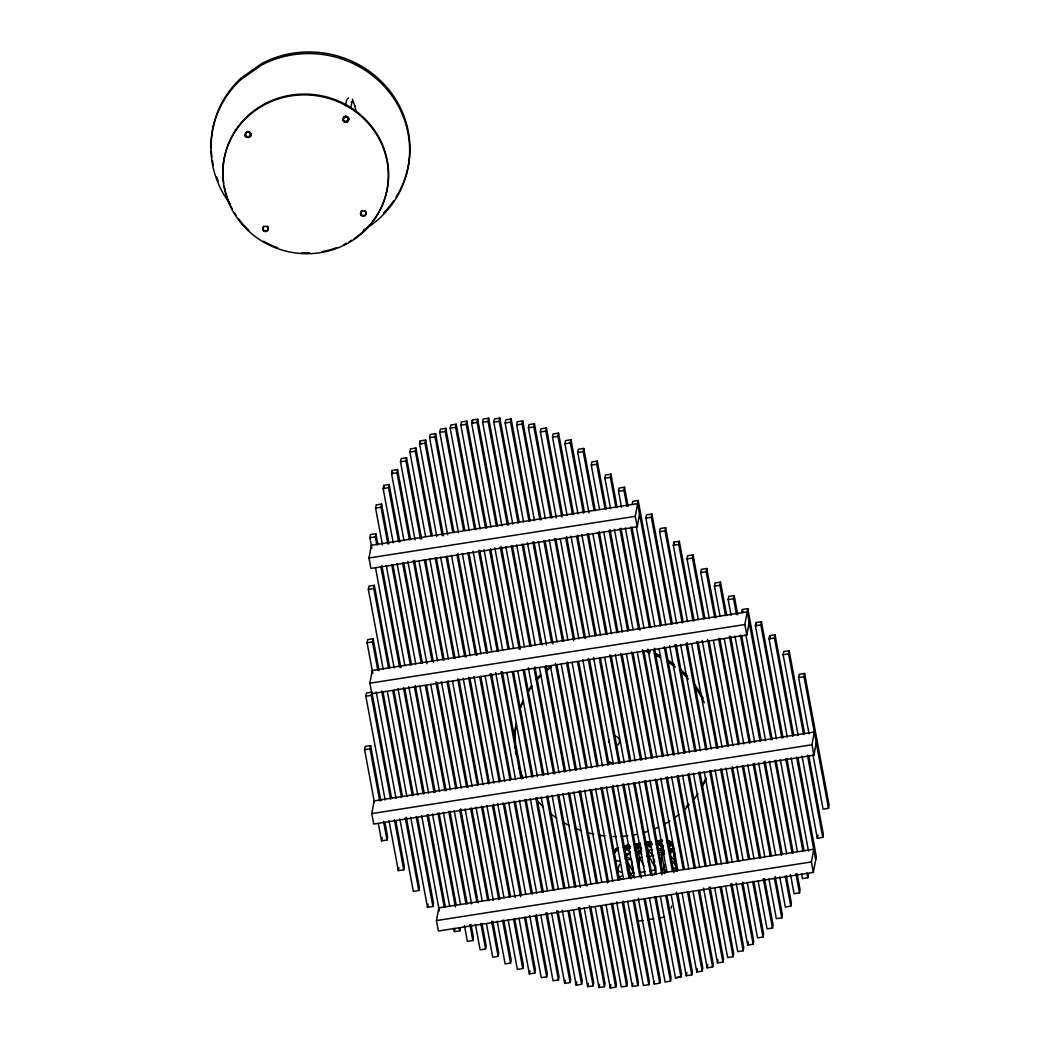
<?xml version="1.0" encoding="UTF-8"?>
<svg xmlns="http://www.w3.org/2000/svg" width="1040" height="1040" viewBox="0 0 1040 1040"><rect width="100%" height="100%" fill="white"/><g stroke="black" fill="none" stroke-linecap="round" stroke-linejoin="round"><path stroke-width="1.5" d="M614.198 853.255L615.394 849.68L618.553 847.899L614.627 851.045L618.124 848.302L614.731 851.474L614.224 854.646C611.754 851.838 620.464 845.754 615.641 849.667C611.689 860.21 614.835 847.704 617.656 848.224M667.277 840.45L670.566 841.893L672.711 845.507L676.767 871.208L672.711 845.507L670.566 841.893L667.277 840.45L670.969 842.244L672.776 845.754L676.793 870.961L674.778 858.13M660.855 863.187L661.96 854.477L664.248 851.63L661.973 849.446L663.299 846.404L656.747 842.517L662.376 841.048M661.947 849.355L663.299 846.404L661.947 849.355L664.248 851.63L661.947 849.355L657.813 849.238M615.641 849.823L618.124 848.302L614.731 851.474L617.773 850.408M674.102 855.127C673.036 850.07 673.868 841.009 666.679 840.554C678.236 844.519 673.14 861.718 676.65 871.078L675.467 864.11L676.065 868.413M614.302 853.502L615.641 849.667L614.627 851.045M672.165 844.181L672.776 846.326L670.449 842.101L667.407 840.814L670.969 842.426L672.802 846.014L673.751 851.448L670.059 853.151M638.482 866.905L639.574 858.026L637.585 847.145L635.037 845.884L640.393 844.272M624.858 854.126L625.716 848.939L629.902 846.222M648.349 862.433L649.324 856.505L647.205 845.65L649.012 843.7L652.106 843.232M672.802 847.197L671.931 843.531L672.776 845.754M247.455 132.301L248.326 131.482C258.414 138.229 237.887 139.867 247.598 131.508L245.193 134.654M245.674 133.367L245.83 132.574M245.44 136.006L245.375 134.55M246.168 132.86L246.311 132.067M245.83 136.591L245.596 135.2M246.766 132.496L246.922 131.703M246.363 137.059L245.986 135.798M247.013 137.384L246.519 136.266M247.715 137.553L250.692 135.057M250.692 135.174L249.028 131.638M248.43 137.527L248.573 136.734M249.522 132.769L249.665 131.976M249.119 137.332L249.262 136.539M250.055 133.237L250.198 132.444M249.73 136.968L249.873 136.175M250.445 133.822L250.588 133.029M250.211 136.461L250.354 135.668M250.666 134.485L250.809 133.692M343.044 120.042L344.123 116.766L343.044 120.042C344.227 124.787 351.078 120.731 348.023 117.143L348.517 119.886M345.488 105.833L346.528 100.373L348.426 97.851M343.499 118.066L343.642 117.273M343.265 120.705L343.187 119.249M343.655 121.29L343.408 119.912M344.188 121.771L343.798 120.497M343.98 117.572L346.138 116.194L347.867 117.949M344.825 122.096L344.331 120.965M345.28 117L346.138 116.194M345.527 122.252L348.504 119.756M346.242 122.226L346.398 121.433M347.334 117.468L347.49 116.675M346.931 122.031L347.087 121.238M347.542 121.667L347.685 120.874M348.257 118.534L348.413 117.741M348.023 121.16L348.179 120.367M348.361 120.562L348.621 118.391M350.701 107.965L352.118 101.413L351.286 102.57M371.878 548.262L369.915 537.706L370.5 534.521L375.934 533.676L378.001 544.83M382.408 544.739L375.583 508.105L376.168 504.92L381.602 504.075L389.012 543.881M639.548 514.085L637.208 526.812L370.929 568.451L368.979 557.999L371.319 545.272L637.598 503.633L660.387 626.106M393.224 542.763L383.136 488.54L383.721 485.355L389.155 484.51L399.828 541.905M376.818 544.791L375.349 536.848L375.934 533.676M387.842 543.894L381.017 507.247L381.602 504.075M383.175 669.084L368.342 589.355L368.914 586.183L374.348 585.325L389.74 667.992M398.658 541.918L388.57 487.682L389.155 484.51M404.027 540.696L391.547 473.616L392.119 470.444L397.553 469.586L410.605 539.669M388.609 668.239L373.776 588.51L374.348 585.325M409.461 539.851L396.981 472.771L397.553 469.586M372.801 673.452L367.094 642.785L367.679 639.6L373.113 638.755L379.041 670.618M415.038 539.786L400.517 461.76L401.102 458.588L406.536 457.73L421.655 538.98M377.845 670.514L372.528 641.927L373.113 638.755M420.472 538.928L405.951 460.915L406.536 457.73M425.594 536.432L409.89 452.036L410.475 448.851L415.909 448.006L432.237 535.704M385.164 800.046L365.846 696.202L366.431 693.03L371.865 692.172L371.28 695.357L390.598 799.188M749.151 622.284L746.824 634.998L371.852 693.641L369.915 683.189L372.242 670.462L747.214 611.832L771.03 739.804M431.028 535.587L415.324 451.178L415.909 448.006M436.774 536.406L419.601 444.067L420.186 440.882L425.62 440.037L443.443 535.834M374.322 801.84L364.598 749.632L365.183 746.447L370.617 745.602L380.861 800.657M442.208 535.561L425.035 443.209L425.62 440.037M379.756 800.982L370.032 748.787L370.617 745.602M447.655 534.742L429.585 437.645L430.17 434.46L435.604 433.615L454.012 532.571M452.79 532.298L435.019 436.787L435.604 433.615M458.471 532.753L439.79 432.354L440.375 429.169L445.809 428.324L464.789 530.374M371.8 813.592L374.14 800.878L814.32 732.043L811.98 744.757L813.93 755.209L373.75 824.044L371.8 813.592L811.98 744.757M463.606 530.309L445.224 431.496L445.809 428.324M469.222 530.439L450.203 428.207L450.788 425.022L456.222 424.177L475.826 529.581M474.656 529.594L455.637 427.349L456.222 424.177M384.969 822.692L387.595 836.849L387.01 840.021L381.576 840.879L382.161 837.694M480.129 528.931L460.824 425.178L461.409 421.993L466.843 421.148L486.72 528.008M485.563 528.086L466.258 424.32L466.843 421.148M490.971 527.072L471.653 423.254L472.225 420.069L477.672 419.224L497.562 526.175M496.405 526.227L477.087 422.396L477.672 419.224M395.759 820.625L404.326 866.606L403.741 869.791L398.307 870.636L398.892 867.464M501.93 525.863L482.638 422.227L483.223 419.042L488.657 418.197L508.534 525.031M507.364 525.005L488.072 421.382L488.657 418.197M512.798 524.173L493.805 422.136L494.39 418.964L499.824 418.106L519.142 521.924M518.232 523.315L499.252 421.291L499.824 418.106M399.867 818.948L413.335 891.345L418.782 890.5L419.354 887.315L406.315 817.206M523.588 522.028L505.154 423.02L505.739 419.835L511.173 418.99L530.179 521.131M529.022 521.183L510.588 422.162L511.173 418.99M417.534 817.427L433.511 903.279L432.926 906.451L427.492 907.309L428.077 904.124M534.508 520.624L516.698 424.918L517.283 421.746L522.717 420.888L541.138 519.883M539.942 519.779L522.132 424.073L522.717 420.888M436.449 920.582L438.789 907.868L813.748 849.225L811.421 861.939L813.358 872.391L438.399 931.034L436.449 920.582L811.421 861.939M545.35 518.778L528.424 427.804L529.009 424.619L534.443 423.774L551.954 517.946M550.784 517.92L533.858 426.946L534.443 423.774M556.361 517.881L540.384 431.964L540.956 428.779L546.39 427.934L562.718 515.671M561.795 517.036L545.818 431.106L546.39 427.934M460.408 927.602L459.823 930.774L454.389 931.632L454.974 928.447M567.086 515.359L552.526 437.151L553.111 433.979L558.545 433.121L573.677 514.436M572.52 514.514L557.96 436.306L558.545 433.121M464.425 925.418L467.389 941.356L472.823 940.498L473.408 937.326L471.029 924.573M578.006 513.929L564.941 443.781L565.526 440.596L570.96 439.751L584.337 511.615M583.44 513.084L570.375 442.936L570.96 439.751M475.436 924.521L480.155 949.858L485.589 949.013L486.174 945.828L482.027 923.533M588.991 512.889L577.746 452.452L578.331 449.28L583.765 448.422L595.348 510.705M594.126 510.445L583.18 451.607L583.765 448.422M486.473 923.728L492.713 957.216L498.147 956.371L498.719 953.186L492.791 921.323M599.573 509.626L591.279 465.101L591.864 461.916L597.298 461.071L606.203 508.937M605.007 508.781L596.713 464.256L597.298 461.071M497.185 921.154L505.141 963.911L510.575 963.066L511.16 959.881L503.737 920.01M610.545 508.508L604.903 478.179L605.488 474.994L610.922 474.149L617.149 507.598M615.979 507.663L610.337 477.334L610.922 474.149M508.157 920.049L517.335 969.384L522.769 968.539L523.354 965.354L514.748 919.048M525.59 917.215L535.392 969.878L534.807 973.063L529.373 973.908L529.958 970.736M621.491 507.195L618.527 491.257L619.099 488.085L624.533 487.227L628.095 506.363M626.925 506.35L623.961 490.412L624.533 487.227M632.164 504.491L632.749 501.306L638.183 500.461L661.375 625.053M529.672 915.421L541.255 977.665L546.689 976.82L547.274 973.635L536.289 914.641M637.208 526.812L635.271 516.347L638.183 500.461M540.839 915.33L553.02 980.772L558.454 979.927L559.026 976.742L547.144 912.86M665.756 624.923L645.879 518.102L646.464 514.917L651.898 514.072L672.347 623.935M557.947 910.793L570.713 979.381L570.128 982.566L564.694 983.411L565.279 980.226M671.19 624.065L651.313 517.244L651.898 514.072M569.153 910.884L582.218 981.123L581.633 984.295L576.199 985.153L576.784 981.968M676.741 623.792L659.607 531.713L660.179 528.528L665.626 527.683L683.15 621.881M682.175 622.947L665.041 530.855L665.626 527.683M579.735 907.699L593.684 982.644L593.099 985.829L587.665 986.674L588.25 983.489M687.531 621.725L673.322 545.324L673.907 542.139L679.341 541.294L694.148 620.919M692.965 620.88L678.756 544.466L679.341 541.294M590.759 906.815L605.02 983.476L604.435 986.648L599.001 987.506L599.586 984.321M698.321 619.606L687.037 558.935L687.622 555.75L693.056 554.905L704.899 618.592M601.757 905.762L616.304 983.97L615.719 987.155L610.285 988L610.87 984.815M703.755 618.761L692.471 558.077L693.056 554.905M709.332 618.618L700.752 572.546L701.337 569.361L706.771 568.516L715.949 617.825M605.917 904.423L621.27 986.947L626.704 986.102L627.289 982.917L612.443 903.084M714.766 617.76L706.186 571.688L706.771 568.516M623.246 901.043L638.391 982.449L637.806 985.634L632.372 986.479L632.957 983.307M720.109 616.447L714.467 586.157L715.052 582.972L720.486 582.127L726.713 615.537M725.543 615.589L719.901 585.299L720.486 582.127M627.692 901.238L643.37 985.504L648.804 984.659L649.389 981.474L634.257 900.12M731.107 615.459L728.156 599.599L728.741 596.414L734.175 595.569L737.737 614.679M638.326 898.3L654.29 984.022L659.724 983.177L660.296 979.992L645.177 898.69M736.541 614.601L733.59 598.741L734.175 595.569M649.428 897.78L665.093 982.02L670.527 981.162L671.112 977.99L655.954 896.532M741.78 612.677L742.365 609.492L747.799 608.647L772.161 739.583M746.824 634.998L744.874 624.546L747.799 608.647M677.768 893.529L692.315 971.711L691.73 974.896L686.296 975.741L686.881 972.569M776.438 738.881L755.391 625.755L755.976 622.583L761.41 621.725L783.003 737.789M688.571 891.501L702.806 967.967L702.221 971.139L696.787 971.997L697.372 968.812M781.872 738.023L760.825 624.91L761.41 621.725M699.569 890.474L713.206 963.794L712.634 966.979L707.2 967.824L707.772 964.639M787.319 737.217L769.015 638.833L769.6 635.661L775.034 634.803L793.728 735.28M792.753 736.372L774.449 637.988L775.034 634.803M710.112 887.042L723.489 958.919L722.904 962.104L717.47 962.949L718.055 959.777M798.187 735.527L783.159 654.706L783.731 651.534L789.165 650.689L804.609 733.681M714.636 887.614L727.649 957.554L733.083 956.709L733.668 953.524L721.227 886.652M803.621 734.682L788.593 653.861L789.165 650.689M725.569 886.262L737.737 951.613L743.171 950.768L743.756 947.583L731.874 883.727M742.755 882.115L753.714 941.044L753.129 944.229L747.695 945.074L748.28 941.889M809.081 733.941L798.577 677.521L799.162 674.336L804.596 673.491L829.088 805.129L828.503 808.314L823.069 809.159L812.864 754.312M828.503 808.314L804.011 676.676L804.596 673.491M747.214 882.336L757.549 937.885L762.983 937.04L763.568 933.855L753.792 881.309M758.16 881.101L767.065 928.889L772.499 928.044L773.071 924.859L764.491 878.722M768.963 878.982L776.347 918.684L781.781 917.839L782.366 914.654L775.255 876.473M813.93 755.209L816.257 742.495M779.766 876.928L785.356 907.01L790.79 906.165L791.375 902.98L786.344 875.901M790.504 874.575L794.066 893.724L799.5 892.866L800.085 889.694L797.121 873.717M801.541 873.795L802.438 878.553L807.872 877.708L808.457 874.523M808.769 756.028L823.329 834.249L822.744 837.421L817.31 838.279L817.895 835.094M813.358 872.391L816.283 856.492L797.888 757.614M245.492 133.185L245.232 135.343M250.536 135.85L250.835 134.381M343.018 119.353L343.317 117.884M671.112 908.258L671.645 905.957M629.252 876.525L630.136 873.444L627.12 859.924L625.326 856.206L630.37 853.502M672.191 864.422L675.311 861.016M619.554 864.344L617.5 870.506L618.8 876.629M665.249 863.85L661.661 872.339M614.458 851.981L614.9 850.785M624.65 851.773L625.716 848.939L630.019 848.302M663.195 851.214L661.96 854.477L664.716 873.6M654.069 875.173L655.616 871.247M617.175 848.289L615.615 850.109M636.61 856.011L638.508 851.799L641.602 848.614M656.721 846.976L661.466 842.335M669.942 852.54L673.27 849.043L672.711 845.507M621.387 875.927L619.125 878.163L621.959 879.164M634.608 849.992L639.834 846.144M658.541 854.061L662.402 850.486M667.693 845.481L671.372 843.076M651.079 841.893L645.983 842.478M668.889 847.262L672.139 844.467L670.449 842.101M664.261 852.579L661.96 854.477L659.048 854.802M649.181 843.128L650.897 841.75L644.722 842.686M615.394 849.68L616.811 848.562M673.894 871.039L676.364 869.219L672.672 867.516M663.208 851.279L664.391 850.434M546.13 669.604L551.317 665.938M547.144 670.28L551.031 667.537M668.226 844.337L670.904 842.686L669.591 841.204L671.905 843.973M669.773 845.832L672.139 844.467L668.005 845.923M656.136 841.373L662.298 840.463L656.383 841.048M636.753 858.546L641.901 857.025M625.352 855.088L630.37 853.281M648.284 842.322L650.182 842.361L644.93 843.323M625.066 846.066L628.069 845.416L624.299 846.326L628.927 845.793L624.117 846.807L630.11 847.769M636.168 844.935L640.276 843.609L635.011 844.389L640.302 843.414L634.439 844.285M344.734 116.402L345.423 116.207M656.747 842.517L662.324 841.269M668.811 850.044L673.27 849.043L669.175 848.406M661.31 868.738L663.715 868.192L666.198 871.494M644.865 844.571L649.012 843.7L651.924 844.35M627.276 869.791L630.136 873.444L633.737 873.132L631.332 859.079L627.12 859.924L625.066 858.598M628.225 845.533L624.117 846.807L628.251 846.066M644.644 843.154L649.09 842.309L644.618 842.959M628.836 845.234L624.676 845.962L628.316 845.455M624.91 853.996L630.279 853.06M629.356 845.169L624.676 845.962L628.901 845.273M656.292 844.181L661.83 843.258M640.159 843.635L634.634 844.792M634.543 844.35L640.211 843.414M652.288 849.615L648.128 850.291L653.627 855.959L646.776 856.258M640.796 872.326L645.372 871.585M635.531 844.142L640.12 843.401M645.931 843.037L650.182 842.361M630.461 846.625L623.194 847.483M650.325 841.802L645.97 842.491L650.182 841.919M635.505 844.844L640.172 844.103M651.833 844.909L647.205 845.65L651.131 847.405M471.653 423.254L477.087 422.396M460.824 425.178L466.258 424.32M482.638 422.227L488.072 421.382M450.203 428.207L455.637 427.349M493.805 422.136L499.252 421.291M439.79 432.354L445.224 431.496M505.154 423.02L510.588 422.162M429.585 437.645L435.019 436.787M516.698 424.918L522.132 424.073M419.601 444.067L425.035 443.209M528.424 427.804L533.858 426.946M409.89 452.036L415.324 451.178M540.384 431.964L545.818 431.106M552.526 437.151L557.96 436.306M400.517 461.76L405.951 460.915M564.941 443.781L570.375 442.936M391.547 473.616L396.981 472.771M577.746 452.452L583.18 451.607M383.136 488.54L388.57 487.682M591.279 465.101L596.713 464.256M375.583 508.105L381.017 507.247M604.903 478.179L610.337 477.334M618.527 491.257L623.961 490.412M369.915 537.706L375.349 536.848M368.979 557.999L635.271 516.347M645.879 518.102L651.313 517.244M659.607 531.713L665.041 530.855M368.342 589.355L373.776 588.51M673.322 545.324L678.756 544.466M687.037 558.935L692.471 558.077M700.752 572.546L706.186 571.688M714.467 586.157L719.901 585.299M367.094 642.785L372.528 641.927M728.156 599.599L733.59 598.741M369.915 683.189L744.874 624.546M755.391 625.755L760.825 624.91M365.846 696.202L371.28 695.357M769.015 638.833L774.449 637.988M783.159 654.706L788.593 653.861M798.577 677.521L804.011 676.676M364.598 749.632L370.032 748.787M638.586 921.167L643.162 920.452M647.738 919.737L653.848 918.788M659.958 917.826L664.534 917.111M660.361 896.48L675.493 977.782L680.927 976.937L681.512 973.752L666.952 895.518M653.757 981.201L654.329 984.022M675.493 977.808L680.927 976.95L665.795 895.622M644.852 843.375L651.131 842.4L645.71 843.115M634.517 847.626L641.368 847.457M649.974 870.87L656.136 869.934M635.752 852.202L641.719 851.344M656.318 841.269L662.051 840.593M657.826 848.783L661.999 848.315L659.204 843.7L663.091 845.416M656.838 841.633L661.635 840.879M656.591 841.165L661.804 840.775M664.703 854.165L661.96 854.477L662.376 850.408L657.995 849.667M657.137 841.516L659.685 841.243M635.037 845.884L640.679 845.286M662.298 840.463L658.502 840.84L661.583 840.398M661.44 840.437L658.489 840.723L659.334 840.853M662.519 840.437L658.489 840.723L661.7 840.424M658.814 841.139L661.44 840.983M669.162 849.251L673.27 849.043M644.631 843.804L649.012 843.7M667.056 842.621L670.904 842.686L667.368 841.269M616.642 860.756L619.268 861.094M670.696 842.179L671.97 843.635M345.995 116.987L346.697 117.143M344.968 121.303L345.67 121.459M248.183 132.275L248.885 132.444M247.156 136.591L247.858 136.747M667.68 840.606L669.591 841.204M625.326 856.206L631.332 859.079M672.672 861.393L675.22 862.719L674.596 858.078M621.179 872.404L617.292 870.09L617.76 871.832L617.11 868.764M625.716 848.939L630.448 852.046M638.508 851.799L641.94 854.334M634.582 877.851L630.136 873.444L631.098 878.852M659.204 843.7L662.467 847.275M625.612 858.117L633.737 873.132M671.541 857.038L675.168 861.484M352.404 99.242L354.796 105.859M639.574 858.026L643.968 866.008M649.324 856.505L655.447 868.595M619.502 880.165L618.592 876.174M354.666 105.352L355.849 110.266M617.084 868.764L617.76 871.832M672.62 846.001L673.231 848.9M807.456 755.248L822.744 837.421M802.022 756.106L817.31 838.279M796.588 756.951L815.698 859.677M769.6 635.661L770.185 638.846M791.154 757.796L808.496 851.045M786.851 758.459L804.011 850.681M785.72 758.693L802.854 850.733M806.988 872.95L807.872 877.708M755.976 622.583L756.574 625.755M780.286 759.551L797.42 851.578M776.022 760.344L793.26 852.969M774.865 760.461L792.077 852.982M795.938 873.73L799.5 892.866M742.365 609.492L742.95 612.69M745.888 634.803L765.596 740.662M769.431 761.306L786.643 853.84M741.585 635.388L761.15 740.519M764.998 761.228L782.184 853.606M740.376 635.219L760.149 741.468M763.984 762.073L781.365 855.491M785.2 876.083L790.79 906.165M734.942 636.077L754.715 742.326M758.55 762.918L775.632 854.763M730.561 636.22L750.386 742.82M754.234 763.503L771.407 855.79M729.404 636.311L749.268 743.119M753.116 763.802L770.25 855.907M774.397 878.137L781.781 917.839M724.256 638.755L743.834 743.977M747.682 764.647L764.816 856.752M719.797 638.508L739.336 743.509M743.47 765.778L760.643 858.052M718.601 638.417L738.413 744.861M742.261 765.544L759.447 857.948M763.308 878.657L772.499 928.044M713.466 640.848L732.979 745.706M736.827 766.389L754.013 858.793M709.059 640.887L728.611 745.966M732.459 766.675L749.645 859.027M707.629 639.522L727.532 746.512M731.679 768.781L748.514 859.261M752.648 881.478L762.983 937.04M702.195 640.367L722.098 747.357M725.946 768.053L743.08 860.106M698.009 641.628L717.86 748.332M721.708 769.041L738.907 861.419M696.826 641.576L716.664 748.241M720.525 768.937L737.711 861.367M741.871 883.675L753.129 944.229M673.907 542.139L674.492 545.324M691.678 644.02L711.23 749.086M715.091 769.795L732.277 862.212M736.138 882.934L747.695 945.074M687.011 642.629L706.914 749.606M710.775 770.367L728 862.966M686.01 643.578L705.809 749.957M709.657 770.64L726.856 863.096M730.717 883.818L743.171 950.768M680.576 644.436L700.375 750.815M704.223 771.498L721.422 863.941M676.195 644.631L696.046 751.309M699.894 772.005L717.08 864.357M675.051 644.8L694.928 751.621M698.776 772.317L715.936 864.513M720.07 886.769L733.083 956.709M669.617 645.645L689.494 752.466M693.342 773.162L710.502 865.358M665.535 647.426L685.152 752.856M689.013 773.617L706.251 866.268M664.235 646.776L684.06 753.337M687.921 774.046L705.12 866.476M708.968 887.198L722.904 962.104M636.311 526.747L654.953 626.951M659.1 649.22L678.626 754.195M682.474 774.891L699.686 867.334M703.534 888.043L717.47 962.949M631.956 527.072L650.637 627.484M654.498 648.206L674.362 755.001M678.223 775.723L695.422 868.166M630.773 527.072L649.467 627.497M653.614 649.818L673.192 755.027M677.04 775.736L694.239 868.166M698.399 890.487L712.634 966.979M625.339 527.917L644.033 628.342M647.881 649.064L667.758 755.872M671.606 776.594L688.805 869.024M692.965 891.332L707.2 967.824M620.997 528.307L639.964 630.253M643.825 650.962L663.377 756.106M667.238 776.815L684.424 869.193M619.84 528.411L638.56 628.992M642.421 649.74L662.324 756.704M666.172 777.4L683.306 869.505M687.44 891.735L702.221 971.139M614.406 529.269L633.126 629.837M637.286 652.197L656.89 757.562M660.738 778.245L677.872 870.363M682.006 892.593L696.787 971.997M610.064 529.685L628.771 630.227M632.931 652.561L652.535 757.887M656.682 780.221L673.907 872.781M609.141 531.037L627.783 631.228M631.631 651.898L651.456 758.446M655.304 779.129L672.477 871.442M676.338 892.138L691.73 974.896M603.707 531.895L622.349 632.073M626.496 654.342L646.022 759.291M649.87 779.974L667.043 872.287M671.19 894.569L686.296 975.741M599.209 531.453L617.929 632.047M622.089 654.407L641.693 759.785M645.567 780.546L662.792 873.158M598.273 532.714L616.915 632.905M620.763 653.588L640.588 760.136M644.436 780.845L661.947 874.9M592.839 533.572L611.481 633.763M615.329 654.433L635.154 760.994M639.002 781.69L656.214 874.159M588.497 533.975L607.217 634.595M611.078 655.369L630.695 760.773M634.855 783.133L652.093 875.771M587.288 533.806L605.982 634.257M609.843 654.992L629.72 761.813M633.568 782.509L650.715 874.679M654.862 896.935L670.527 981.162M581.854 534.664L600.548 635.115M604.695 657.436L624.286 762.671M628.134 783.354L645.281 875.537M577.538 535.171L596.219 635.609M600.379 657.93L619.957 763.165M623.818 783.887L641.316 877.955M576.68 536.861L595.088 635.817M599.248 658.164L618.839 763.503M622.7 784.225L639.873 876.538M644.02 898.82L659.724 983.177M570.947 536.107L589.654 636.662M593.515 657.423L613.405 764.361M617.266 785.096L634.478 877.565M566.579 536.406L585.572 638.495M589.433 659.243L609.024 764.53M612.885 785.265L630.097 877.786M565.643 537.719L584.298 637.949M588.146 658.632L607.984 765.232M612.131 787.501L628.992 878.124M633.126 900.393L648.804 984.659M560.209 538.564L578.864 638.807M582.712 659.49L602.55 766.09M606.398 786.76L623.558 878.982M555.815 538.694L574.535 639.262M578.695 661.609L598 765.362M602.16 787.709L619.385 880.295M554.645 538.668L573.651 640.822M577.512 661.57L597.103 766.909M600.964 787.657L618.202 880.256M622.362 902.616L637.806 985.634M549.211 539.526L567.918 640.068M572.078 662.415L591.669 767.754M595.53 788.502L612.768 881.114M616.629 901.862L632.372 986.479M544.999 540.644L563.719 641.238M567.58 661.986L587.184 767.364M591.344 789.724L608.569 882.336M543.803 540.514L562.497 641.004M566.657 663.338L586.235 768.612M590.083 789.295L607.516 882.934M611.351 903.565L626.704 986.102M538.369 541.359L557.063 641.849M561.223 664.183L580.801 769.457M584.649 790.14L601.783 882.193M534.04 541.879L553.046 644.02M556.907 664.768L576.511 770.107M580.372 790.855L597.597 883.428M532.883 541.944L551.603 642.551M555.464 663.299L575.367 770.302M579.228 791.037L596.44 883.519M600.587 905.84L615.719 987.155M527.449 542.789L546.455 644.995M550.329 665.756L569.933 771.147M573.794 791.895L591.006 884.364M595.153 906.685L610.285 988M523.302 544.284L542.022 644.891M545.883 665.652L565.5 771.069M569.66 793.429L586.898 886.054M522.08 544.05L540.774 644.475M544.921 666.796L564.499 772.018M568.36 792.714L585.507 884.91M589.355 905.58L604.435 986.648M516.646 544.895L535.34 645.333M539.487 667.654L559.065 772.863M562.926 793.559L580.372 887.354M584.22 908.024L599.001 987.506M512.395 545.753L531.089 646.204M534.937 666.939L554.814 773.773M558.675 794.495L575.887 886.977M511.212 545.727L529.906 646.178M534.053 668.486L553.631 773.721M557.492 794.443L574.704 886.938M578.565 907.673L593.099 985.829M505.778 546.585L524.472 647.023M528.32 667.745L548.197 774.566M552.058 795.301L569.27 887.796M573.417 910.117L587.665 986.674M501.423 546.923L520.442 649.09M524.303 669.838L543.907 775.203M547.768 795.951L564.993 888.537M500.266 546.988L519.285 649.207M523.146 669.981L542.763 775.398M546.624 796.146L563.836 888.628M567.983 910.949L581.633 984.295M472.225 420.069L472.823 423.267M494.832 547.833L513.552 648.466M517.712 670.826L537.329 776.243M541.19 796.991L558.402 889.473M562.25 910.208L576.199 985.153M490.581 548.743L509.275 649.22M513.435 671.554L533.013 776.828M536.874 797.55L554.086 890.058M489.723 550.433L508.131 649.402M512.291 671.749L531.895 777.101M535.756 797.823L552.942 890.201M556.79 910.897L570.128 982.566M483.99 549.679L502.697 650.247M506.857 672.594L526.461 777.946M530.322 798.681L547.508 891.046M551.655 913.341L564.694 983.411M479.687 550.342L498.407 650.949M502.281 671.71L522.184 778.713M526.045 799.474L543.283 892.099M478.517 550.355L497.25 651.001M501.111 671.762L521.027 778.791M524.888 799.552L542.113 892.138M545.974 912.886L558.454 979.927M473.083 551.213L491.816 651.846M495.677 672.62L515.593 779.649M519.454 800.397L536.679 892.983M468.949 552.695L487.643 653.146M491.491 673.868L511.069 779.103M515.229 801.437L532.441 893.906M467.753 552.617L486.434 653.029M490.295 673.738L510.159 780.52M514.02 801.255L531.245 893.828M535.405 916.162L546.689 976.82M462.319 553.475L481 653.874M485.16 676.182L504.725 781.365M508.586 802.1L525.811 894.673M457.873 553.319L476.879 655.46M480.74 676.208L500.344 781.547M504.504 803.894L521.43 894.868M456.937 554.593L475.605 654.875M479.752 677.17L499.291 782.223M503.139 802.906L520.598 896.727M524.446 917.41L534.807 973.063M451.503 555.438L470.171 655.733M474.019 676.416L493.857 783.081M497.705 803.764L515.164 897.585M519.012 918.255L529.373 973.908M447.304 556.595L466.024 657.189M469.885 677.95L489.489 783.328M493.35 804.089L510.588 896.701M446.069 556.257L464.724 656.552M468.572 677.261L488.423 783.926M492.57 806.208L509.444 896.922M513.591 919.204L522.769 968.539M420.186 440.882L420.771 444.08M440.635 557.102L459.29 657.41M463.138 678.106L482.989 784.771M486.837 805.467L504.01 897.767M436.384 558.025L455.078 658.489M458.939 679.224L478.517 784.472M482.677 806.793L499.876 899.288M435.188 557.882L453.856 658.216M457.704 678.925L477.555 785.629M481.403 806.26L498.784 899.704M502.619 920.296L510.575 963.066M429.754 558.74L448.422 659.061M452.569 681.356L472.121 786.474M475.969 807.118L493.35 900.562M425.503 559.689L444.184 660.062M448.032 680.771L467.896 787.501M471.744 808.21L488.943 900.614M424.32 559.637L442.988 659.945M447.135 682.24L466.687 787.319M470.548 808.041L487.76 900.549M491.608 921.284L498.147 956.371M418.886 560.482L437.554 660.79M441.402 681.499L461.253 788.177M465.114 808.886L482.326 901.394M414.453 560.378L433.42 662.311M437.268 683.02L456.833 788.151M460.681 808.847L478.166 902.824M413.322 560.612L432.042 661.232M435.903 681.993L455.819 788.996M459.654 809.666L476.749 901.511M480.87 923.676L485.589 949.013M392.119 470.444L392.717 473.629M407.888 561.457L426.907 663.676M430.768 684.437L450.385 789.841M454.22 810.511L471.614 903.942M403.689 562.64L422.37 663.078M426.53 685.399L446.108 790.634M449.969 811.369L467.168 903.838M402.519 562.64L421.213 663.117M425.36 685.451L444.951 790.712M448.799 811.434L465.998 903.851M469.859 924.573L472.823 940.498M383.721 485.355L384.306 488.553M397.085 563.498L415.779 663.975M419.926 686.296L439.517 791.557M443.365 812.279L460.564 904.696M392.86 564.577L411.528 664.885M415.376 685.581L435.227 792.259M439.075 812.955L456.261 905.307M391.69 564.603L410.371 664.976M414.518 687.271L434.083 792.415M437.931 813.111L455.39 906.919M459.238 927.602L459.823 930.774M386.256 565.461L404.937 665.821M408.785 686.53L428.649 793.273M432.497 813.956L449.657 906.178M453.804 928.447L454.389 931.632M381.862 565.565L400.855 667.628M404.703 688.35L424.294 793.598M428.142 814.333L445.354 906.815M380.965 567.034L399.581 667.095M403.416 687.739L423.215 794.144M427.063 814.788L444.197 906.867M375.531 567.879L394.147 667.94M397.982 688.584L417.781 795.002M421.629 815.633L439.348 910.884M393.874 690.248L413.4 795.171M392.756 690.56L412.347 795.808M416.182 816.426L432.926 906.451M387.322 691.418L406.913 796.653M410.748 817.284L427.492 907.309M382.889 691.327L402.454 796.497M381.68 691.158L401.479 797.55M405.301 818.09L418.782 890.5M376.246 692.003L396.045 798.395M372.164 693.758L391.638 798.421M394.42 819.728L403.741 869.791M388.986 820.573L398.307 870.636M383.539 821.366L387.01 840.021M378.391 823.771L381.576 840.879M654.186 859.066L654.745 862.173M655.304 865.28L655.85 868.387M673.764 850.707L676.793 870.961M672.802 846.014L673.751 851.448M673.79 851.916L674.284 855.023M674.544 858.156L675.22 862.719M673.712 850.408L675.519 862.797M673.751 851.903L674.167 854.997M706.147 778.531A99.515 95.16 10.4 0 1 702.026 786.981M697.97 793.611A99.515 95.16 10.4 0 1 694.304 798.707M689.208 804.765A99.515 95.16 10.4 0 1 683.657 810.342M678.886 814.463A99.515 95.16 10.4 0 1 675.103 817.375M669.812 820.976A99.515 95.16 10.4 0 1 664.313 824.213M658.645 827.086A99.515 95.16 10.4 0 1 654.225 829.023M648.154 831.272A99.515 95.16 10.4 0 1 643.526 832.689M637.299 834.236A99.515 95.16 10.4 0 1 632.541 835.146M627.705 835.822A99.515 95.16 10.4 0 1 621.205 836.381M616.33 836.524A99.515 95.16 10.4 0 1 613.106 836.498M605.007 835.978A99.515 95.16 10.4 0 1 598.52 835.107M593.71 834.184A99.515 95.16 10.4 0 1 587.418 832.611M581.243 830.661A99.515 95.16 10.4 0 1 575.159 828.295M569.231 825.565A99.515 95.16 10.4 0 1 563.55 822.497M556.751 818.168A99.515 95.16 10.4 0 1 550.277 813.293M543.14 806.845A99.515 95.16 10.4 0 1 536.666 799.773M523.185 778.31A99.515 95.16 10.4 0 1 519.181 767.988M515.905 754.325A99.515 95.16 10.4 0 1 515.463 751.205M515.112 748.085A99.515 95.16 10.4 0 1 516.23 723.242M519.792 709.748A99.515 95.16 10.4 0 1 522.678 702.481M528.554 691.444A99.515 95.16 10.4 0 1 532.025 686.257M536.9 680.056A99.515 95.16 10.4 0 1 541.164 675.389M643.877 650.754A99.515 95.16 10.4 0 1 650.026 652.912M656.045 655.46A99.515 95.16 10.4 0 1 660.413 657.618M668.759 662.467A99.515 95.16 10.4 0 1 675.389 667.134M681.59 672.308A99.515 95.16 10.4 0 1 688.376 679.055M695.461 687.752A99.515 95.16 10.4 0 1 704.353 702.702M705.822 778.375A99.515 95.16 10.4 0 1 701.545 786.747M688.428 804.323A99.515 95.16 10.4 0 1 686.218 806.585M515.034 737.165A99.515 95.16 10.4 0 1 516.256 723.203M519.584 709.631A99.515 95.16 10.4 0 1 522.977 700.895M528.84 689.858A99.515 95.16 10.4 0 1 531.414 685.945M536.172 679.666A99.515 95.16 10.4 0 1 540.371 674.934M647.257 650.195A99.515 95.16 10.4 0 1 650.312 651.326M654.849 653.198A99.515 95.16 10.4 0 1 660.712 656.019M667.693 660.01A99.515 95.16 10.4 0 1 674.388 664.573M680.68 669.643A99.515 95.16 10.4 0 1 687.583 676.286M694.811 684.866A99.515 95.16 10.4 0 1 700.947 694.135M701.727 695.5A99.515 95.16 10.4 0 1 703.222 698.269M614.159 735.93A5.525 5.291 10.4 0 1 617.968 745.056M608.751 742.456A5.525 5.291 10.4 0 1 608.79 739.713M607.919 762.307A5.525 5.291 10.4 0 1 613.236 763.802M363.259 230.295A99.515 95.16 10.4 0 0 395.616 101.335A99.515 95.16 10.4 0 0 261.456 65.117L240.721 79.742A99.515 95.16 10.4 0 0 229.866 203.632M396.123 197.054A99.515 95.16 10.4 0 0 381.537 81.653A99.515 95.16 10.4 0 0 261.742 63.531L241.007 78.156A99.515 95.16 10.4 0 0 211.224 147.901M393.549 200.954A99.515 95.16 10.4 0 1 383.5 213.109M218.374 181.454A99.515 95.16 10.4 0 1 216.658 177.021M213.239 164.996A99.515 95.16 10.4 0 1 212.368 160.368M211.913 157.261A99.515 95.16 10.4 0 1 211.341 151.008M365.911 211.809A2.769 2.639 10.4 0 1 363.181 215.527A2.769 2.639 10.4 0 1 361.153 211.341M361.634 210.847A2.769 2.639 10.4 0 1 362.245 210.483M364.988 210.743A2.769 2.639 10.4 0 1 365.521 211.224M223.717 183.105A82.927 79.3 10.4 0 1 281.268 97.266A82.927 79.3 10.4 0 1 379.834 139.152A82.927 79.3 10.4 0 1 354.276 238.589M351.728 240.253A82.927 79.3 10.4 0 1 349.102 241.826M346.424 243.295A82.927 79.3 10.4 0 1 343.694 244.673M336.7 247.637A82.927 79.3 10.4 0 1 321.841 251.654M309.569 252.889A82.927 79.3 10.4 0 1 301.808 252.772M277.628 247.767A82.927 79.3 10.4 0 1 263.614 241.228M248.82 230.308A82.927 79.3 10.4 0 1 238.654 219.024M236.028 215.28A82.927 79.3 10.4 0 1 234.39 212.719M232.141 208.78A82.927 79.3 10.4 0 1 230.789 206.115M230.1 204.659A82.927 79.3 10.4 0 1 224.237 186.251M268.099 227.097A2.769 2.639 10.4 0 1 266.981 230.503A2.769 2.639 10.4 0 1 263.341 229.684A2.769 2.639 10.4 0 1 263.809 226.135M267.176 226.044A2.769 2.639 10.4 0 1 267.709 226.512M614.77 850.616L614.224 852.657L614.77 850.616M640.094 843.973L635.31 844.753L640.12 844.09M242.307 224.536A82.927 79.3 10.4 0 0 383.487 202.462A82.927 79.3 10.4 0 0 291.018 95.914A82.927 79.3 10.4 0 0 242.307 224.536M361.153 215.358A2.769 2.639 10.4 0 0 365.859 214.63A2.769 2.639 10.4 0 0 362.778 211.081A2.769 2.639 10.4 0 0 361.153 215.358M263.341 230.659A2.769 2.639 10.4 0 0 268.047 229.918A2.769 2.639 10.4 0 0 264.966 226.369A2.769 2.639 10.4 0 0 263.341 230.659"/></g></svg>
